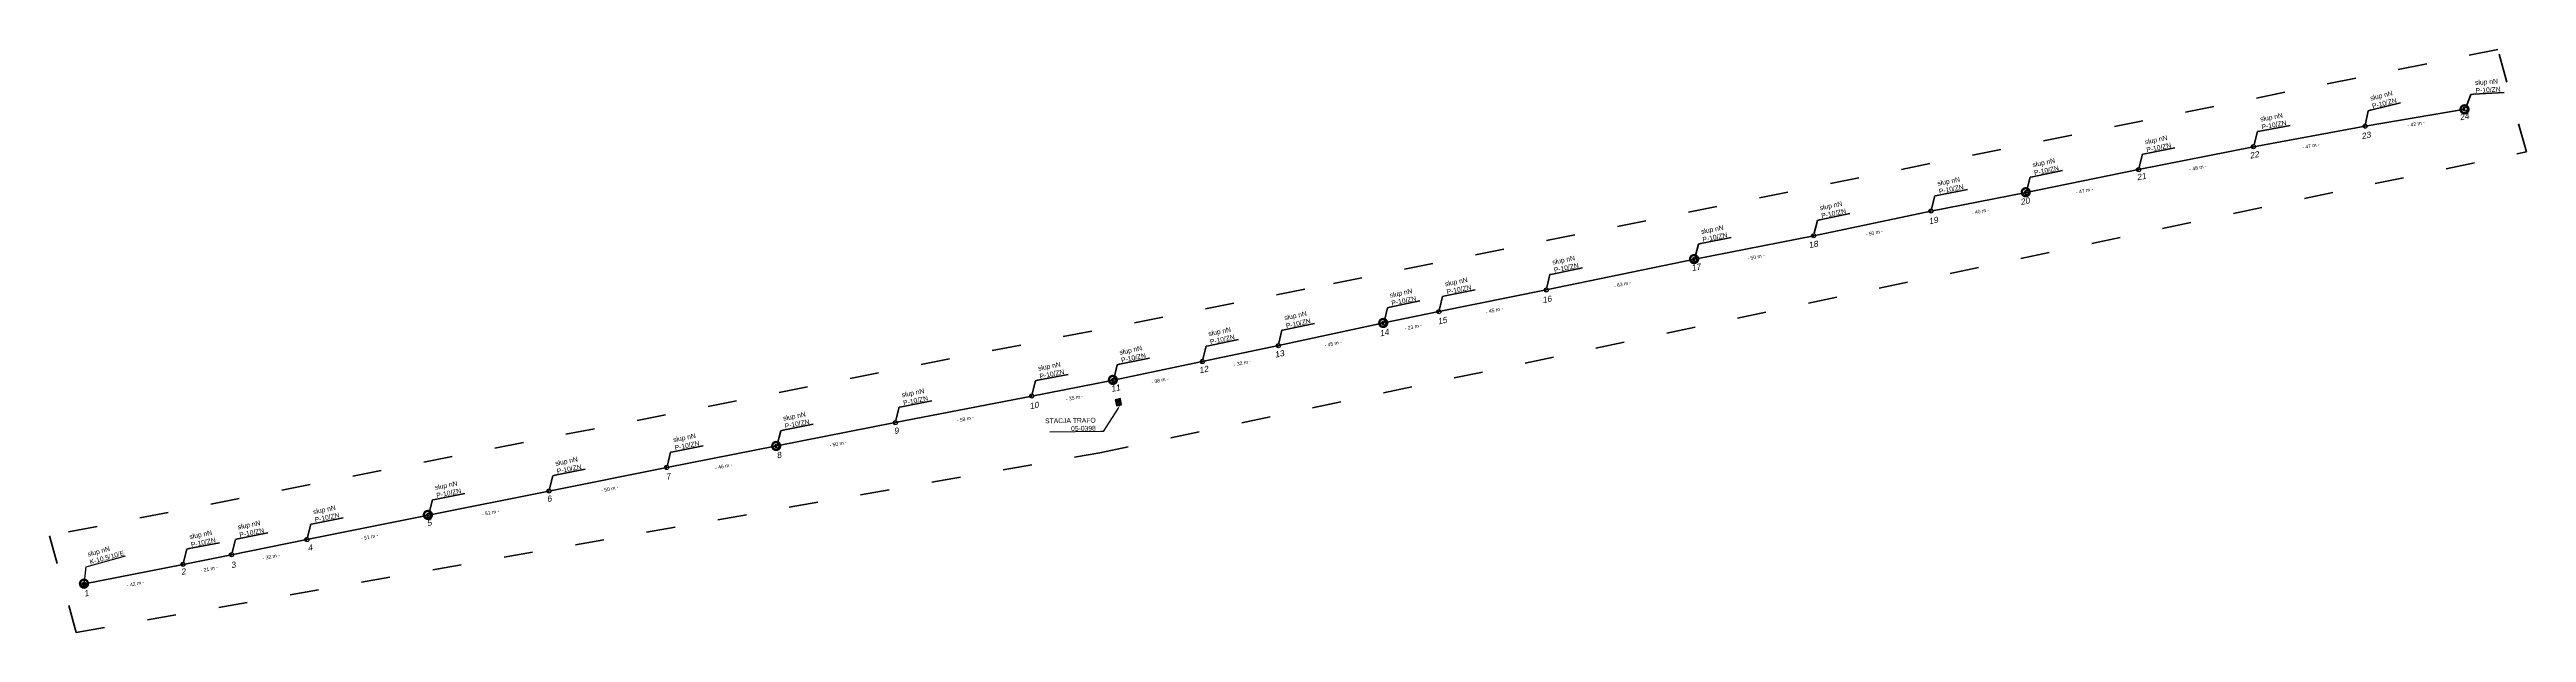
# Model space of a CAD drawing. Header units: metres. Extents: x 7547313 to 7555771, y 5771206 to 5789306.
# Drawn here: x 7553129 to 7554155, y 5772518 to 5772760 of the extents above; entities that cross this region are included whole.
import ezdxf
from ezdxf import colors
from ezdxf.entities.mleader import LeaderData, LeaderLine
from ezdxf.math import Vec2, Vec3

# ---------------------------------------------------------------- set-up
doc = ezdxf.new("R2010")
doc.units = ezdxf.units.M
doc.linetypes.add('GCAD_ISO03W100', pattern=[30, 12, -18])
for name, color, linetype, lineweight in [('!TELE', 30, 'SCARPLINE1A', 50), ('!trafo_05-0398', 6, 'GCAD_ISO03W100', 50), ('_MM LINIA Sn', 40, 'Continuous', 30), ('_numery', 7, 'Continuous', 40)]:
    doc.layers.add(name, color=color, linetype=linetype, lineweight=lineweight)
for name, color, linetype in [('!wymiary', 7, 'Continuous'), ('_MM mufy', 3, 'Continuous'), ('_MM opisy', 7, 'Continuous'), ('_MM slupy', 5, 'Continuous'), ('_mm trafo', 3, 'Continuous'), ('DIM', 7, 'Continuous')]:
    doc.layers.add(name, color=color, linetype=linetype)
doc.layers.add('_arkusze model', color=7, linetype='Continuous', lineweight=50, plot=False)
doc.styles.get("Standard").update_dxf_attribs({"font": 'arial.ttf'})
doc.linetypes.add('SCARPLINE1A', pattern='A,2,[150,AAA.SHX,S=1,R=0,X=0,Y=0],1e-11', length=2)
doc.dimstyles.new('opis linie', dxfattribs={"dimtxt": 1.5, "dimasz": 0.18, "dimexe": 0.18, "dimexo": 0.0625, "dimgap": 2.5, "dimtad": 4, "dimdec": 0, "dimzin": 0, "dimdsep": 46, "dimtxsty": 'Standard', "dimcen": 0.09, "dimse1": 1, "dimse2": 1, "dimsd1": 1, "dimsd2": 1, "dimclrt": 256, "dimadec": 0, "dimazin": 0, "dimtfac": 1, "dimtdec": 0, "dimtofl": 0, "dimtmove": 0, "dimatfit": 3, "dimfxl": 1, "dimtfill": 1, "dimtolj": 1, "dimtzin": 0, "dimarcsym": 0})

# ---------------------------------------------------------------- blocks, each defined once
blk = doc.blocks.new('*D97')
at = {"layer": 'Defpoints', "color": 0}
for p in [(7553184.4, 5772546.4), (7553184.5, 5772545.7), (7553143.6, 5772538.3)]:
    blk.add_point(p, dxfattribs=at)
at = {"layer": '!wymiary', "insert": (7553164.7, 5772538.4), "char_height": 1.5, "attachment_point": 5, "rotation": 11.2802, "bg_fill": 3, "box_fill_scale": 1.1, "bg_fill_color": 9, "bg_fill_true_color": 13158600, "bg_fill_transparency": 0}
blk.add_mtext('\\A1;- 42 m -', dxfattribs=at)
blk = doc.blocks.new('*D98')
at = {"layer": 'Defpoints', "color": 0}
for p in [(7553184.4, 5772546.4), (7553204.5, 5772550.4), (7553204.7, 5772549.6)]:
    blk.add_point(p, dxfattribs=at)
at = {"layer": '!wymiary', "insert": (7553195.2, 5772544.5), "char_height": 1.5, "attachment_point": 5, "rotation": 11.1184, "bg_fill": 3, "box_fill_scale": 1.1, "bg_fill_color": 9, "bg_fill_true_color": 13158600, "bg_fill_transparency": 0}
blk.add_mtext('\\A1;- 21 m -', dxfattribs=at)
blk = doc.blocks.new('*D99')
at = {"layer": 'Defpoints', "color": 0}
for p in [(7553235.7, 5772556.7), (7553235.8, 5772555.9), (7553204.5, 5772550.4)]:
    blk.add_point(p, dxfattribs=at)
at = {"layer": '!wymiary', "insert": (7553220.9, 5772549.6), "char_height": 1.5, "attachment_point": 5, "rotation": 11.416, "bg_fill": 3, "box_fill_scale": 1.1, "bg_fill_color": 9, "bg_fill_true_color": 13158600, "bg_fill_transparency": 0}
blk.add_mtext('\\A1;- 32 m -', dxfattribs=at)
blk = doc.blocks.new('*D100')
at = {"layer": 'Defpoints', "color": 0}
for p in [(7553286.1, 5772566.8), (7553286.2, 5772566.1), (7553235.7, 5772556.7)]:
    blk.add_point(p, dxfattribs=at)
at = {"layer": '!wymiary', "insert": (7553261.7, 5772557.8), "char_height": 1.5, "attachment_point": 5, "rotation": 11.4039, "bg_fill": 3, "box_fill_scale": 1.1, "bg_fill_color": 9, "bg_fill_true_color": 13158600, "bg_fill_transparency": 0}
blk.add_mtext('\\A1;- 51 m -', dxfattribs=at)
blk = doc.blocks.new('*D101')
at = {"layer": 'Defpoints', "color": 0}
for p in [(7553336, 5772576.8), (7553336.2, 5772576), (7553286.1, 5772566.8)]:
    blk.add_point(p, dxfattribs=at)
at = {"layer": '!wymiary', "insert": (7553311.8, 5772567.9), "char_height": 1.5, "attachment_point": 5, "rotation": 11.2459, "bg_fill": 3, "box_fill_scale": 1.1, "bg_fill_color": 9, "bg_fill_true_color": 13158600, "bg_fill_transparency": 0}
blk.add_mtext('\\A1;- 51 m -', dxfattribs=at)
blk = doc.blocks.new('*D102')
at = {"layer": 'Defpoints', "color": 0}
for p in [(7553384.8, 5772586.6), (7553384.9, 5772585.8), (7553336, 5772576.8)]:
    blk.add_point(p, dxfattribs=at)
at = {"layer": '!wymiary', "insert": (7553361.2, 5772577.7), "char_height": 1.5, "attachment_point": 5, "rotation": 11.3664, "bg_fill": 3, "box_fill_scale": 1.1, "bg_fill_color": 9, "bg_fill_true_color": 13158600, "bg_fill_transparency": 0}
blk.add_mtext('\\A1;- 50 m -', dxfattribs=at)
blk = doc.blocks.new('*D103')
at = {"layer": 'Defpoints', "color": 0}
for p in [(7553430.4, 5772595.5), (7553430.6, 5772594.7), (7553384.8, 5772586.6)]:
    blk.add_point(p, dxfattribs=at)
at = {"layer": '!wymiary', "insert": (7553408.4, 5772587.1), "char_height": 1.5, "attachment_point": 5, "rotation": 11.0224, "bg_fill": 3, "box_fill_scale": 1.1, "bg_fill_color": 9, "bg_fill_true_color": 13158600, "bg_fill_transparency": 0}
blk.add_mtext('\\A1;- 46 m -', dxfattribs=at)
blk = doc.blocks.new('*D104')
at = {"layer": 'Defpoints', "color": 0}
for p in [(7553479.5, 5772605.2), (7553479.7, 5772604.4), (7553430.4, 5772595.5)]:
    blk.add_point(p, dxfattribs=at)
at = {"layer": '!wymiary', "insert": (7553455.8, 5772596.4), "char_height": 1.5, "attachment_point": 5, "rotation": 11.1708, "bg_fill": 3, "box_fill_scale": 1.1, "bg_fill_color": 9, "bg_fill_true_color": 13158600, "bg_fill_transparency": 0}
blk.add_mtext('\\A1;- 50 m -', dxfattribs=at)
blk = doc.blocks.new('*D105')
at = {"layer": 'Defpoints', "color": 0}
for p in [(7553536, 5772616.2), (7553536.1, 5772615.4), (7553479.5, 5772605.2)]:
    blk.add_point(p, dxfattribs=at)
at = {"layer": '!wymiary', "insert": (7553508.5, 5772606.7), "char_height": 1.5, "attachment_point": 5, "rotation": 11.0345, "bg_fill": 3, "box_fill_scale": 1.1, "bg_fill_color": 9, "bg_fill_true_color": 13158600, "bg_fill_transparency": 0}
blk.add_mtext('\\A1;- 58 m -', dxfattribs=at)
blk = doc.blocks.new('*D106')
at = {"layer": 'Defpoints', "color": 0}
for p in [(7553536, 5772616.2), (7553569.9, 5772622.8), (7553570, 5772622.1)]:
    blk.add_point(p, dxfattribs=at)
at = {"layer": '!wymiary', "insert": (7553553.7, 5772615.5), "char_height": 1.5, "attachment_point": 5, "rotation": 11.0787, "bg_fill": 3, "box_fill_scale": 1.1, "bg_fill_color": 9, "bg_fill_true_color": 13158600, "bg_fill_transparency": 0}
blk.add_mtext('\\A1;- 35 m -', dxfattribs=at)
blk = doc.blocks.new('*D107')
at = {"layer": 'Defpoints', "color": 0}
for p in [(7553606.7, 5772630.5), (7553606.9, 5772629.8), (7553569.9, 5772622.8)]:
    blk.add_point(p, dxfattribs=at)
at = {"layer": '!wymiary', "insert": (7553589.1, 5772622.7), "char_height": 1.5, "attachment_point": 5, "rotation": 11.8918, "bg_fill": 3, "box_fill_scale": 1.1, "bg_fill_color": 9, "bg_fill_true_color": 13158600, "bg_fill_transparency": 0}
blk.add_mtext('\\A1;- 38 m -', dxfattribs=at)
blk = doc.blocks.new('*D108')
at = {"layer": 'Defpoints', "color": 0}
for p in [(7553638.2, 5772637.1), (7553638.4, 5772636.4), (7553606.7, 5772630.5)]:
    blk.add_point(p, dxfattribs=at)
at = {"layer": '!wymiary', "insert": (7553623.3, 5772629.9), "char_height": 1.5, "attachment_point": 5, "rotation": 11.753, "bg_fill": 3, "box_fill_scale": 1.1, "bg_fill_color": 9, "bg_fill_true_color": 13158600, "bg_fill_transparency": 0}
blk.add_mtext('\\A1;- 32 m -', dxfattribs=at)
blk = doc.blocks.new('*D109')
at = {"layer": 'Defpoints', "color": 0}
for p in [(7553681.9, 5772646.5), (7553682, 5772645.7), (7553638.2, 5772637.1)]:
    blk.add_point(p, dxfattribs=at)
at = {"layer": '!wymiary', "insert": (7553660.9, 5772637.9), "char_height": 1.5, "attachment_point": 5, "rotation": 12.0831, "bg_fill": 3, "box_fill_scale": 1.1, "bg_fill_color": 9, "bg_fill_true_color": 13158600, "bg_fill_transparency": 0}
blk.add_mtext('\\A1;- 45 m -', dxfattribs=at)
blk = doc.blocks.new('*D110')
at = {"layer": 'Defpoints', "color": 0}
for p in [(7553681.9, 5772646.5), (7553704.7, 5772651.2), (7553704.8, 5772650.5)]:
    blk.add_point(p, dxfattribs=at)
at = {"layer": '!wymiary', "insert": (7553694.1, 5772644.9), "char_height": 1.5, "attachment_point": 5, "rotation": 11.8009, "bg_fill": 3, "box_fill_scale": 1.1, "bg_fill_color": 9, "bg_fill_true_color": 13158600, "bg_fill_transparency": 0}
blk.add_mtext('\\A1;- 23 m -', dxfattribs=at)
blk = doc.blocks.new('*D111')
at = {"layer": 'Defpoints', "color": 0}
for p in [(7553749.2, 5772660.2), (7553749.3, 5772659.5), (7553704.7, 5772651.2)]:
    blk.add_point(p, dxfattribs=at)
at = {"layer": '!wymiary', "insert": (7553727.7, 5772651.8), "char_height": 1.5, "attachment_point": 5, "rotation": 11.454, "bg_fill": 3, "box_fill_scale": 1.1, "bg_fill_color": 9, "bg_fill_true_color": 13158600, "bg_fill_transparency": 0}
blk.add_mtext('\\A1;- 45 m -', dxfattribs=at)
blk = doc.blocks.new('*D112')
at = {"layer": 'Defpoints', "color": 0}
for p in [(7553810.7, 5772672.9), (7553810.9, 5772672.2), (7553749.2, 5772660.2)]:
    blk.add_point(p, dxfattribs=at)
at = {"layer": '!wymiary', "insert": (7553780.8, 5772662.6), "char_height": 1.5, "attachment_point": 5, "rotation": 11.6478, "bg_fill": 3, "box_fill_scale": 1.1, "bg_fill_color": 9, "bg_fill_true_color": 13158600, "bg_fill_transparency": 0}
blk.add_mtext('\\A1;- 63 m -', dxfattribs=at)
blk = doc.blocks.new('*D113')
at = {"layer": 'Defpoints', "color": 0}
for p in [(7553860, 5772682.7), (7553860.1, 5772682), (7553810.7, 5772672.9)]:
    blk.add_point(p, dxfattribs=at)
at = {"layer": '!wymiary', "insert": (7553836.1, 5772673.9), "char_height": 1.5, "attachment_point": 5, "rotation": 11.254, "bg_fill": 3, "box_fill_scale": 1.1, "bg_fill_color": 9, "bg_fill_true_color": 13158600, "bg_fill_transparency": 0}
blk.add_mtext('\\A1;- 50 m -', dxfattribs=at)
blk = doc.blocks.new('*D114')
at = {"layer": 'Defpoints', "color": 0}
for p in [(7553908.6, 5772692.9), (7553908.8, 5772692.2), (7553860, 5772682.7)]:
    blk.add_point(p, dxfattribs=at)
at = {"layer": '!wymiary', "insert": (7553885.1, 5772683.9), "char_height": 1.5, "attachment_point": 5, "rotation": 11.8322, "bg_fill": 3, "box_fill_scale": 1.1, "bg_fill_color": 9, "bg_fill_true_color": 13158600, "bg_fill_transparency": 0}
blk.add_mtext('\\A1;- 50 m -', dxfattribs=at)
blk = doc.blocks.new('*D115')
at = {"layer": 'Defpoints', "color": 0}
for p in [(7553948.1, 5772700.6), (7553948.2, 5772699.9), (7553908.6, 5772692.9)]:
    blk.add_point(p, dxfattribs=at)
at = {"layer": '!wymiary', "insert": (7553929.1, 5772692.8), "char_height": 1.5, "attachment_point": 5, "rotation": 11.0389, "bg_fill": 3, "box_fill_scale": 1.1, "bg_fill_color": 9, "bg_fill_true_color": 13158600, "bg_fill_transparency": 0}
blk.add_mtext('\\A1;- 40 m -', dxfattribs=at)
blk = doc.blocks.new('*D116')
at = {"layer": 'Defpoints', "color": 0}
for p in [(7553994.6, 5772710.1), (7553994.8, 5772709.4), (7553948.1, 5772700.6)]:
    blk.add_point(p, dxfattribs=at)
at = {"layer": '!wymiary', "insert": (7553972.2, 5772701.4), "char_height": 1.5, "attachment_point": 5, "rotation": 11.5158, "bg_fill": 3, "box_fill_scale": 1.1, "bg_fill_color": 9, "bg_fill_true_color": 13158600, "bg_fill_transparency": 0}
blk.add_mtext('\\A1;- 47 m -', dxfattribs=at)
blk = doc.blocks.new('*D117')
at = {"layer": 'Defpoints', "color": 0}
for p in [(7554042.2, 5772719.6), (7554042.3, 5772718.8), (7553994.6, 5772710.1)]:
    blk.add_point(p, dxfattribs=at)
at = {"layer": '!wymiary', "insert": (7554019.2, 5772710.9), "char_height": 1.5, "attachment_point": 5, "rotation": 11.2914, "bg_fill": 3, "box_fill_scale": 1.1, "bg_fill_color": 9, "bg_fill_true_color": 13158600, "bg_fill_transparency": 0}
blk.add_mtext('\\A1;- 48 m -', dxfattribs=at)
blk = doc.blocks.new('*D118')
at = {"layer": 'Defpoints', "color": 0}
for p in [(7554088.5, 5772728.1), (7554088.6, 5772727.3), (7554042.2, 5772719.6)]:
    blk.add_point(p, dxfattribs=at)
at = {"layer": '!wymiary', "insert": (7554066, 5772719.9), "char_height": 1.5, "attachment_point": 5, "rotation": 10.4006, "bg_fill": 3, "box_fill_scale": 1.1, "bg_fill_color": 9, "bg_fill_true_color": 13158600, "bg_fill_transparency": 0}
blk.add_mtext('\\A1;- 47 m -', dxfattribs=at)
blk = doc.blocks.new('ZN')
at = {"layer": '_MM slupy', "transparency": 33554687}
h = blk.add_hatch(color=256, dxfattribs=at)
h.dxf.hatch_style = 1
h.paths.add_polyline_path([(0, -0.9), (0, 0.9, 1)])
at = {"layer": '_MM slupy'}
blk.add_circle((0, 0), 0.857, dxfattribs=at)
blk = doc.blocks.new('E')
at = {"layer": '_MM slupy'}
h = blk.add_hatch(color=256, dxfattribs=at)
h.dxf.hatch_style = 1
h.paths.add_polyline_path([(0.3, 0.4, 1), (-0.3, -0.4, 1)])
for radius in [0.857, 0.457]:
    blk.add_circle((0, 0), radius, dxfattribs=at)
blk = doc.blocks.new('trafo')
at = {"layer": '_mm trafo'}
h = blk.add_hatch(color=256, dxfattribs=at)
h.dxf.hatch_style = 1
h.paths.add_polyline_path([(-1.2, 1), (-0.5, -1.5), (1.6, -1), (1, 1.6)])
at = {"layer": '_MM LINIA Sn', "color": 2, "lineweight": 60}
for p, q in [((0.6, 0), (-0.4, 0.9)), ((-0.3, -0.2), (0.6, 0)), ((0.6, -0.9), (-0.3, -0.2)), ((0.6, -0.7), (0.4, -0.9)), ((0.4, -0.9), (0.6, -0.9)), ((0.6, -0.9), (0.6, -0.7))]:
    blk.add_line(p, q, dxfattribs=at)
at = {"layer": '_mm trafo', "flags": 128}
blk.add_lwpolyline([(-0.5, -1.5), (1.6, -1), (1, 1.6), (-1.2, 1), (-0.5, -1.5)], close=True, dxfattribs=at)
blk = doc.blocks.new('mufa')
at = {"layer": '_MM mufy'}
h = blk.add_hatch(color=256, dxfattribs=at)
h.dxf.hatch_style = 1
h.paths.add_polyline_path([(2.2, 0.1, 1), (-2.1, -0.1, 1)])
h.paths.add_polyline_path([(-1.1, 0, -1), (1.2, 0.1, -1)], flags=16)
h.paths.add_polyline_path([(-0.8, 0, -1), (0.9, 0.1, -1)], flags=0)
blk = doc.blocks.new('*D339')
at = {"layer": 'Defpoints', "color": 0}
for p in [(7554088.5, 5772728.1), (7554129.8, 5772735.9), (7554129.9, 5772735.2)]:
    blk.add_point(p, dxfattribs=at)
at = {"layer": 'DIM', "insert": (7554109.6, 5772729.1), "char_height": 1.5, "attachment_point": 5, "rotation": 9.7671, "bg_fill": 3, "box_fill_scale": 1.1, "bg_fill_color": 9, "bg_fill_true_color": 13158600, "bg_fill_transparency": 0}
blk.add_mtext('\\A1;- 42 m -', dxfattribs=at)
blk = doc.blocks.new('q')
at = {"layer": '_MM slupy'}
blk.add_blockref('ZN', (0, 0), dxfattribs=at)
at = {"layer": '_MM opisy'}
ml = blk.add_multileader_mtext('Standard', dxfattribs=at)
ml.set_content('\\pxql;słup nN\\PP-10/ZN', color=256)
ml.set_leader_properties()
ml.build(insert=Vec2(0, 0))
ml.multileader.update_dxf_attribs({"has_text_frame": 1, "text_left_attachment_type": 5, "text_right_attachment_type": 5, "dogleg_length": 1, "arrow_head_size": 1})
ctx = ml.context
ctx.base_point, ctx.char_height, ctx.arrow_head_size, ctx.landing_gap_size, ctx.plane_origin = Vec3(3.8, 5.9), 2, 1, 1, Vec3(1.7, -1.4)
ctx.left_attachment, ctx.right_attachment = 5, 5
notes = []
notes.append((ctx, [(0, (1, 1, 0), (2.8, 5.9), (1, 0), 1, [(0, [(0, 0), (2.8, 5.9)], 0, [])])]))
ctx.mtext.insert, ctx.mtext.flow_direction = Vec3(4.8, 11.7), 5
ctx.mtext.has_bg_fill, ctx.mtext.bg_color, ctx.mtext.bg_scale_factor, ctx.mtext.bg_transparency, ctx.mtext.use_window_bg_color = 1, -1023410175, 1, 0, 1
for ctx, leaders in notes:
    for number, flags, end, landing, length, lines in leaders:
        leader = LeaderData()
        leader.index, (leader.has_last_leader_line, leader.has_dogleg_vector, leader.attachment_direction) = number, flags
        leader.last_leader_point, leader.dogleg_vector, leader.dogleg_length = Vec3(end), Vec3(landing), length
        for number, points, colour, breaks in lines:
            line = LeaderLine()
            line.index, line.vertices, line.color, line.breaks = number, Vec3.list(points), colors.encode_raw_color(colour), breaks
            leader.lines.append(line)
        ctx.leaders.append(leader)

msp = doc.modelspace()

# ---------------------------------------------------------------- linework, layer by layer
at = {"layer": '!TELE'}
msp.add_lwpolyline([(7553143.6, 5772538.3), (7553184.4, 5772546.4), (7553204.5, 5772550.4), (7553235.7, 5772556.7), (7553286.1, 5772566.8), (7553336, 5772576.8), (7553384.8, 5772586.6), (7553430.4, 5772595.5), (7553479.5, 5772605.2), (7553536, 5772616.2), (7553569.9, 5772622.8), (7553606.7, 5772630.5), (7553638.2, 5772637.1), (7553681.9, 5772646.5), (7553704.7, 5772651.2), (7553749.2, 5772660.2), (7553810.7, 5772672.9), (7553860, 5772682.7), (7553908.6, 5772692.9), (7553948.1, 5772700.6), (7553994.6, 5772710.1), (7554042.2, 5772719.6), (7554088.5, 5772728.1), (7554129.9, 5772735.2)], dxfattribs=at)

# ---------------------------------------------------------------- next in the draw order: block references
at = {"layer": '!TELE', "rotation": 3.586881420719597}
msp.add_blockref('q', (7554129.9, 5772735.2), dxfattribs=at)

# ---------------------------------------------------------------- next in the draw order: dimensions: what is measured, and where the dimension line sits
at = {"layer": '!wymiary'}
dim = msp.add_aligned_dim(p1=(7553143.6, 5772538.3), p2=(7553184.4, 5772546.4), distance=-0.8, dimstyle='opis linie', override={"dimpost": '- <> m -'}, dxfattribs=at)
dim.commit()
dim.dimension.update_dxf_attribs({"geometry": '*D97', "text_midpoint": (7553164.7, 5772538.4)})

# ---------------------------------------------------------------- next in the draw order: block references
at = {"color": 5, "lineweight": 70}
msp.add_blockref('mufa', (7554129.6, 5772735.1), dxfattribs=at)

# ---------------------------------------------------------------- next in the draw order: texts
at = {"layer": '_numery', "oblique": 10}
msp.add_text('24', height=2.5, rotation=11.1757, dxfattribs=at).set_placement((7554127.9, 5772730.5))

# ---------------------------------------------------------------- next in the draw order: dimensions: what is measured, and where the dimension line sits
at = {"layer": '!wymiary'}
dim = msp.add_aligned_dim(p1=(7553184.37, 5772546.41), p2=(7553204.52, 5772550.37), distance=-0.75, dimstyle='opis linie', override={"dimpost": '- <> m -'}, dxfattribs=at)
dim.commit()
dim.dimension.update_dxf_attribs({"geometry": '*D98', "text_midpoint": (7553195.2169, 5772544.4621)})

# ---------------------------------------------------------------- next in the draw order: leaders
at = {"layer": '_MM opisy'}
ml = msp.add_multileader_mtext('Standard', dxfattribs=at)
ml.set_content('\\pxql;słup nN\\PK-10,5/10/E', color=256)
ml.set_leader_properties()
ml.build(insert=Vec2(0, 0))
ml.multileader.update_dxf_attribs({"has_text_frame": 1, "text_left_attachment_type": 5, "text_right_attachment_type": 5, "dogleg_length": 1, "arrow_head_size": 1})
ctx = ml.context
ctx.base_point, ctx.char_height, ctx.arrow_head_size, ctx.landing_gap_size, ctx.plane_origin, ctx.plane_x_axis, ctx.plane_y_axis = Vec3(7553145.2, 5772545.7), 2, 1, 1, Vec3(7553145.4, 5772537.2), Vec3(0.964136, 0.265408), Vec3(-0.265408, 0.964136)
ctx.left_attachment, ctx.right_attachment = 5, 5
notes = []
notes.append((ctx, [(0, (1, 1, 0), (7553144.2, 5772545.4), (0.964136, 0.265408), 1, [(0, [(7553143.4, 5772538.2)], 0, [])])]))
ctx.mtext.insert, ctx.mtext.text_direction, ctx.mtext.flow_direction = Vec3(7553144.6, 5772551.5), Vec3(0.964136, 0.265408), 5
ctx.mtext.has_bg_fill, ctx.mtext.bg_color, ctx.mtext.bg_scale_factor, ctx.mtext.bg_transparency, ctx.mtext.use_window_bg_color = 1, -1023410175, 1, 0, 1
for ctx, leaders in notes:
    for number, flags, end, landing, length, lines in leaders:
        leader = LeaderData()
        leader.index, (leader.has_last_leader_line, leader.has_dogleg_vector, leader.attachment_direction) = number, flags
        leader.last_leader_point, leader.dogleg_vector, leader.dogleg_length = Vec3(end), Vec3(landing), length
        for number, points, colour, breaks in lines:
            line = LeaderLine()
            line.index, line.vertices, line.color, line.breaks = number, Vec3.list(points), colors.encode_raw_color(colour), breaks
            leader.lines.append(line)
        ctx.leaders.append(leader)

# ---------------------------------------------------------------- next in the draw order: block references
at = {"color": 5, "lineweight": 70}
msp.add_blockref('mufa', (7553143.3, 5772538.4), dxfattribs=at)
at = {"rotation": 15.39121293542186}
msp.add_blockref('E', (7553143.4, 5772538.2), dxfattribs=at)

# ---------------------------------------------------------------- next in the draw order: texts
at = {"layer": '_numery', "oblique": 10}
msp.add_text('1', height=2.5, rotation=11.1757, dxfattribs=at).set_placement((7553143.6, 5772533))

# ---------------------------------------------------------------- next in the draw order: dimensions: what is measured, and where the dimension line sits
at = {"layer": '!wymiary'}
dim = msp.add_aligned_dim(p1=(7553204.5, 5772550.4), p2=(7553235.7, 5772556.7), distance=-0.7, dimstyle='opis linie', override={"dimpost": '- <> m -'}, dxfattribs=at)
dim.commit()
dim.dimension.update_dxf_attribs({"geometry": '*D99', "text_midpoint": (7553220.9, 5772549.6)})

# ---------------------------------------------------------------- next in the draw order: block references
at = {"layer": '!TELE', "rotation": 11.11841830939919}
msp.add_blockref('q', (7553184.4, 5772546.4), dxfattribs=at)

# ---------------------------------------------------------------- next in the draw order: dimensions: what is measured, and where the dimension line sits
at = {"layer": '!wymiary'}
dim = msp.add_aligned_dim(p1=(7553235.7, 5772556.7), p2=(7553286.1, 5772566.8), distance=-0.7, dimstyle='opis linie', override={"dimpost": '- <> m -'}, dxfattribs=at)
dim.commit()
dim.dimension.update_dxf_attribs({"geometry": '*D100', "text_midpoint": (7553261.7, 5772557.8)})

# ---------------------------------------------------------------- next in the draw order: block references
at = {"layer": '!TELE'}
for p, rotation in [((7553204.5, 5772550.4), 11.41600945660406), ((7553235.7, 5772556.7), 11.40387064096413)]:
    msp.add_blockref('q', p, dxfattribs=dict(at, rotation=rotation))

# ---------------------------------------------------------------- next in the draw order: texts
at = {"layer": '_numery', "oblique": 10}
msp.add_text('2', height=2.5, rotation=11.1757, dxfattribs=at).set_placement((7553183.8, 5772542))

# ---------------------------------------------------------------- next in the draw order: dimensions: what is measured, and where the dimension line sits
at = {"layer": '!wymiary'}
dim = msp.add_aligned_dim(p1=(7553286.1, 5772566.8), p2=(7553336, 5772576.8), distance=-0.8, dimstyle='opis linie', override={"dimpost": '- <> m -'}, dxfattribs=at)
dim.commit()
dim.dimension.update_dxf_attribs({"geometry": '*D101', "text_midpoint": (7553311.8, 5772567.9)})

# ---------------------------------------------------------------- next in the draw order: block references
at = {"layer": '!TELE', "rotation": 11.24593459651185}
msp.add_blockref('q', (7553286.1, 5772566.8), dxfattribs=at)

# ---------------------------------------------------------------- next in the draw order: texts
at = {"layer": '_numery', "oblique": 10}
for s, p in [('4', (7553236.3, 5772551.9)), ('3', (7553204.5, 5772544.8))]:
    msp.add_text(s, height=2.5, rotation=11.1757, dxfattribs=at).set_placement(p)

# ---------------------------------------------------------------- next in the draw order: dimensions: what is measured, and where the dimension line sits
at = {"layer": '!wymiary'}
dim = msp.add_aligned_dim(p1=(7553336, 5772576.8), p2=(7553384.8, 5772586.6), distance=-0.7, dimstyle='opis linie', override={"dimpost": '- <> m -'}, dxfattribs=at)
dim.commit()
dim.dimension.update_dxf_attribs({"geometry": '*D102', "text_midpoint": (7553361.2, 5772577.7)})

# ---------------------------------------------------------------- next in the draw order: block references
at = {"layer": '!TELE', "rotation": 11.36642602525779}
msp.add_blockref('q', (7553336, 5772576.8), dxfattribs=at)
at = {"color": 5, "lineweight": 70}
msp.add_blockref('mufa', (7553285.8, 5772566.9), dxfattribs=at)

# ---------------------------------------------------------------- next in the draw order: texts
at = {"layer": '_numery', "oblique": 10}
msp.add_text('5', height=2.5, rotation=11.1757, dxfattribs=at).set_placement((7553285.7, 5772562.2))

# ---------------------------------------------------------------- next in the draw order: dimensions: what is measured, and where the dimension line sits
at = {"layer": '!wymiary'}
dim = msp.add_aligned_dim(p1=(7553384.8, 5772586.6), p2=(7553430.4, 5772595.5), distance=-0.8, dimstyle='opis linie', override={"dimpost": '- <> m -'}, dxfattribs=at)
dim.commit()
dim.dimension.update_dxf_attribs({"geometry": '*D103', "text_midpoint": (7553408.4, 5772587.1)})

# ---------------------------------------------------------------- next in the draw order: block references
at = {"layer": '!TELE', "rotation": 11.02235642742842}
msp.add_blockref('q', (7553384.8, 5772586.6), dxfattribs=at)

# ---------------------------------------------------------------- next in the draw order: texts
at = {"layer": '_numery', "oblique": 10}
msp.add_text('6', height=2.5, rotation=11.1757, dxfattribs=at).set_placement((7553335.4, 5772572.2))

# ---------------------------------------------------------------- next in the draw order: dimensions: what is measured, and where the dimension line sits
at = {"layer": '!wymiary'}
dim = msp.add_aligned_dim(p1=(7553430.4, 5772595.5), p2=(7553479.5, 5772605.2), distance=-0.8, dimstyle='opis linie', override={"dimpost": '- <> m -'}, dxfattribs=at)
dim.commit()
dim.dimension.update_dxf_attribs({"geometry": '*D104', "text_midpoint": (7553455.8, 5772596.4)})

# ---------------------------------------------------------------- next in the draw order: block references
at = {"layer": '!TELE', "rotation": 11.17078906071811}
msp.add_blockref('q', (7553430.4, 5772595.5), dxfattribs=at)

# ---------------------------------------------------------------- next in the draw order: texts
at = {"layer": '_numery', "oblique": 10}
msp.add_text('7', height=2.5, rotation=11.1757, dxfattribs=at).set_placement((7553384.7, 5772581.4))

# ---------------------------------------------------------------- next in the draw order: dimensions: what is measured, and where the dimension line sits
at = {"layer": '!wymiary'}
dim = msp.add_aligned_dim(p1=(7553479.5, 5772605.2), p2=(7553536, 5772616.2), distance=-0.8, dimstyle='opis linie', override={"dimpost": '- <> m -'}, dxfattribs=at)
dim.commit()
dim.dimension.update_dxf_attribs({"geometry": '*D105', "text_midpoint": (7553508.5, 5772606.7)})

# ---------------------------------------------------------------- next in the draw order: block references
at = {"layer": '!TELE', "rotation": 11.03450229135795}
msp.add_blockref('q', (7553479.5, 5772605.2), dxfattribs=at)
at = {"color": 5, "lineweight": 70}
msp.add_blockref('mufa', (7553430.1, 5772595.5), dxfattribs=at)

# ---------------------------------------------------------------- next in the draw order: texts
at = {"layer": '_numery', "oblique": 10}
msp.add_text('8', height=2.5, rotation=11.1757, dxfattribs=at).set_placement((7553430.6, 5772590.3))

# ---------------------------------------------------------------- next in the draw order: dimensions: what is measured, and where the dimension line sits
at = {"layer": '!wymiary'}
dim = msp.add_aligned_dim(p1=(7553536, 5772616.2), p2=(7553569.9, 5772622.8), distance=-0.8, dimstyle='opis linie', override={"dimpost": '- <> m -'}, dxfattribs=at)
dim.commit()
dim.dimension.update_dxf_attribs({"geometry": '*D106', "text_midpoint": (7553553.7, 5772615.5)})

# ---------------------------------------------------------------- next in the draw order: block references
at = {"layer": '!TELE', "rotation": 11.07870537996173}
msp.add_blockref('q', (7553536, 5772616.2), dxfattribs=at)

# ---------------------------------------------------------------- next in the draw order: texts
at = {"layer": '_numery', "oblique": 10}
msp.add_text('9', height=2.5, rotation=11.1757, dxfattribs=at).set_placement((7553479.2, 5772600.4))

# ---------------------------------------------------------------- next in the draw order: dimensions: what is measured, and where the dimension line sits
at = {"layer": '!wymiary'}
dim = msp.add_aligned_dim(p1=(7553569.9, 5772622.8), p2=(7553606.7, 5772630.5), distance=-0.7, dimstyle='opis linie', override={"dimpost": '- <> m -'}, dxfattribs=at)
dim.commit()
dim.dimension.update_dxf_attribs({"geometry": '*D107', "text_midpoint": (7553589.1, 5772622.7)})

# ---------------------------------------------------------------- next in the draw order: block references
at = {"layer": '!TELE', "rotation": 11.89179242469932}
msp.add_blockref('q', (7553569.9, 5772622.8), dxfattribs=at)
at = {"layer": '_arkusze model', "rotation": 357.3066721443945}
msp.add_blockref('trafo', (7553571.7, 5772613.6), dxfattribs=at)

# ---------------------------------------------------------------- next in the draw order: dimensions: what is measured, and where the dimension line sits
at = {"layer": '!wymiary'}
dim = msp.add_aligned_dim(p1=(7553606.7, 5772630.5), p2=(7553638.2, 5772637.1), distance=-0.7, dimstyle='opis linie', override={"dimpost": '- <> m -'}, dxfattribs=at)
dim.commit()
dim.dimension.update_dxf_attribs({"geometry": '*D108', "text_midpoint": (7553623.3, 5772629.9)})

# ---------------------------------------------------------------- next in the draw order: block references
at = {"layer": '!TELE', "rotation": 11.75304914991076}
msp.add_blockref('q', (7553606.7, 5772630.5), dxfattribs=at)
at = {"color": 5, "lineweight": 70}
msp.add_blockref('mufa', (7553569.6, 5772622.9), dxfattribs=at)

# ---------------------------------------------------------------- next in the draw order: texts
at = {"layer": '_numery', "oblique": 10}
msp.add_text('11', height=2.5, rotation=11.1757, dxfattribs=at).set_placement((7553569.1, 5772617.9))

# ---------------------------------------------------------------- next in the draw order: dimensions: what is measured, and where the dimension line sits
at = {"layer": '!wymiary'}
dim = msp.add_aligned_dim(p1=(7553638.2, 5772637.1), p2=(7553681.9, 5772646.5), distance=-0.8, dimstyle='opis linie', override={"dimpost": '- <> m -'}, dxfattribs=at)
dim.commit()
dim.dimension.update_dxf_attribs({"geometry": '*D109', "text_midpoint": (7553660.9, 5772637.9)})

# ---------------------------------------------------------------- next in the draw order: leaders
at = {"layer": '_mm trafo', "color": 3}
ml = msp.add_multileader_mtext('Standard', dxfattribs=at)
ml.set_content('STACJA TRAFO\\P05-0398', color=3)
ml.set_leader_properties()
ml.build(insert=Vec2(0, 0))
ml.multileader.update_dxf_attribs({"has_text_frame": 1, "text_left_attachment_type": 5, "text_right_attachment_type": 5, "dogleg_length": 1, "arrow_head_size": 1.5})
ctx = ml.context
ctx.base_point, ctx.char_height, ctx.arrow_head_size, ctx.plane_origin, ctx.plane_x_axis, ctx.plane_y_axis = Vec3(7553539.9, 5772601.1), 2, 1.5, Vec3(7553575.8, 5772581.5), Vec3(0.999891, 0.014731), Vec3(-0.014731, 0.999891)
ctx.left_attachment, ctx.right_attachment, ctx.text_align_type, ctx.attachment_type = 5, 5, 2, 2
notes = []
notes.append((ctx, [(0, (1, 1, 0), (7553565.6, 5772601.5), (-0.999891, -0.014731), 1, [(0, [(7553572.6, 5772612.4)], 0, [])])]))
ctx.mtext.insert, ctx.mtext.text_direction, ctx.mtext.rotation, ctx.mtext.alignment, ctx.mtext.flow_direction = Vec3(7553562.5, 5772607.2), Vec3(0.999891, 0.014731), 6.129723, 3, 5
ctx.mtext.has_bg_fill, ctx.mtext.bg_color, ctx.mtext.bg_scale_factor, ctx.mtext.bg_transparency, ctx.mtext.use_window_bg_color = 1, -1073741824, 1, 0, 1
for ctx, leaders in notes:
    for number, flags, end, landing, length, lines in leaders:
        leader = LeaderData()
        leader.index, (leader.has_last_leader_line, leader.has_dogleg_vector, leader.attachment_direction) = number, flags
        leader.last_leader_point, leader.dogleg_vector, leader.dogleg_length = Vec3(end), Vec3(landing), length
        for number, points, colour, breaks in lines:
            line = LeaderLine()
            line.index, line.vertices, line.color, line.breaks = number, Vec3.list(points), colors.encode_raw_color(colour), breaks
            leader.lines.append(line)
        ctx.leaders.append(leader)

# ---------------------------------------------------------------- next in the draw order: block references
at = {"layer": '!TELE', "rotation": 12.08309773925268}
msp.add_blockref('q', (7553638.2, 5772637.1), dxfattribs=at)

# ---------------------------------------------------------------- next in the draw order: texts
at = {"layer": '_numery', "oblique": 10}
for s, p in [('12', (7553605.6, 5772625.6)), ('10', (7553535.3, 5772610.7))]:
    msp.add_text(s, height=2.5, rotation=11.1757, dxfattribs=at).set_placement(p)

# ---------------------------------------------------------------- next in the draw order: dimensions: what is measured, and where the dimension line sits
at = {"layer": '!wymiary'}
dim = msp.add_aligned_dim(p1=(7553681.9, 5772646.5), p2=(7553704.7, 5772651.2), distance=-0.8, dimstyle='opis linie', override={"dimpost": '- <> m -'}, dxfattribs=at)
dim.commit()
dim.dimension.update_dxf_attribs({"geometry": '*D110', "text_midpoint": (7553694.1, 5772644.9)})

# ---------------------------------------------------------------- next in the draw order: block references
at = {"layer": '!TELE', "rotation": 11.80088934179934}
msp.add_blockref('q', (7553681.9, 5772646.5), dxfattribs=at)

# ---------------------------------------------------------------- next in the draw order: texts
at = {"layer": '_numery', "oblique": 10}
msp.add_text('13', height=2.5, rotation=11.1757, dxfattribs=at).set_placement((7553637, 5772632.1))

# ---------------------------------------------------------------- next in the draw order: dimensions: what is measured, and where the dimension line sits
at = {"layer": '!wymiary'}
dim = msp.add_aligned_dim(p1=(7553704.7, 5772651.2), p2=(7553749.2, 5772660.2), distance=-0.8, dimstyle='opis linie', override={"dimpost": '- <> m -'}, dxfattribs=at)
dim.commit()
dim.dimension.update_dxf_attribs({"geometry": '*D111', "text_midpoint": (7553727.7, 5772651.8)})

# ---------------------------------------------------------------- next in the draw order: block references
at = {"layer": '!TELE', "rotation": 11.4539884350581}
msp.add_blockref('q', (7553704.7, 5772651.2), dxfattribs=at)
at = {"color": 5, "lineweight": 70}
msp.add_blockref('mufa', (7553681.6, 5772646.5), dxfattribs=at)

# ---------------------------------------------------------------- next in the draw order: texts
at = {"layer": '_numery', "oblique": 10}
msp.add_text('14', height=2.5, rotation=11.1757, dxfattribs=at).set_placement((7553680.4, 5772640.9))

# ---------------------------------------------------------------- next in the draw order: dimensions: what is measured, and where the dimension line sits
at = {"layer": '!wymiary'}
dim = msp.add_aligned_dim(p1=(7553749.2, 5772660.2), p2=(7553810.7, 5772672.9), distance=-0.7, dimstyle='opis linie', override={"dimpost": '- <> m -'}, dxfattribs=at)
dim.commit()
dim.dimension.update_dxf_attribs({"geometry": '*D112', "text_midpoint": (7553780.8, 5772662.6)})

# ---------------------------------------------------------------- next in the draw order: block references
at = {"layer": '!TELE', "rotation": 11.64781436590355}
msp.add_blockref('q', (7553749.2, 5772660.2), dxfattribs=at)

# ---------------------------------------------------------------- next in the draw order: texts
at = {"layer": '_numery', "oblique": 10}
msp.add_text('15', height=2.5, rotation=11.1757, dxfattribs=at).set_placement((7553704.5, 5772645.9))

# ---------------------------------------------------------------- next in the draw order: dimensions: what is measured, and where the dimension line sits
at = {"layer": '!wymiary'}
dim = msp.add_aligned_dim(p1=(7553810.7, 5772672.9), p2=(7553860, 5772682.7), distance=-0.8, dimstyle='opis linie', override={"dimpost": '- <> m -'}, dxfattribs=at)
dim.commit()
dim.dimension.update_dxf_attribs({"geometry": '*D113', "text_midpoint": (7553836.1, 5772673.9)})

# ---------------------------------------------------------------- next in the draw order: block references
at = {"layer": '!TELE', "rotation": 11.25399050911841}
msp.add_blockref('q', (7553810.7, 5772672.9), dxfattribs=at)

# ---------------------------------------------------------------- next in the draw order: texts
at = {"layer": '_numery', "oblique": 10}
msp.add_text('16', height=2.5, rotation=11.1757, dxfattribs=at).set_placement((7553747.8, 5772654.7))

# ---------------------------------------------------------------- next in the draw order: dimensions: what is measured, and where the dimension line sits
at = {"layer": '!wymiary'}
dim = msp.add_aligned_dim(p1=(7553860, 5772682.7), p2=(7553908.6, 5772692.9), distance=-0.8, dimstyle='opis linie', override={"dimpost": '- <> m -'}, dxfattribs=at)
dim.commit()
dim.dimension.update_dxf_attribs({"geometry": '*D114', "text_midpoint": (7553885.1, 5772683.9)})

# ---------------------------------------------------------------- next in the draw order: block references
at = {"layer": '!TELE', "rotation": 11.83224820933953}
msp.add_blockref('q', (7553860, 5772682.7), dxfattribs=at)
at = {"color": 5, "lineweight": 70}
msp.add_blockref('mufa', (7553810.4, 5772673), dxfattribs=at)

# ---------------------------------------------------------------- next in the draw order: texts
at = {"layer": '_numery', "oblique": 10}
msp.add_text('17', height=2.5, rotation=11.1757, dxfattribs=at).set_placement((7553809.6, 5772668))

# ---------------------------------------------------------------- next in the draw order: dimensions: what is measured, and where the dimension line sits
at = {"layer": '!wymiary'}
dim = msp.add_aligned_dim(p1=(7553908.6, 5772692.9), p2=(7553948.1, 5772700.6), distance=-0.8, dimstyle='opis linie', override={"dimpost": '- <> m -'}, dxfattribs=at)
dim.commit()
dim.dimension.update_dxf_attribs({"geometry": '*D115', "text_midpoint": (7553929.1, 5772692.8)})

# ---------------------------------------------------------------- next in the draw order: block references
at = {"layer": '!TELE', "rotation": 11.03889374420721}
msp.add_blockref('q', (7553908.6, 5772692.9), dxfattribs=at)

# ---------------------------------------------------------------- next in the draw order: texts
at = {"layer": '_numery', "oblique": 10}
msp.add_text('18', height=2.5, rotation=11.1757, dxfattribs=at).set_placement((7553858.2, 5772677.5))

# ---------------------------------------------------------------- next in the draw order: dimensions: what is measured, and where the dimension line sits
at = {"layer": '!wymiary'}
dim = msp.add_aligned_dim(p1=(7553948.1, 5772700.6), p2=(7553994.6, 5772710.1), distance=-0.7, dimstyle='opis linie', override={"dimpost": '- <> m -'}, dxfattribs=at)
dim.commit()
dim.dimension.update_dxf_attribs({"geometry": '*D116', "text_midpoint": (7553972.2, 5772701.4)})

# ---------------------------------------------------------------- next in the draw order: block references
at = {"layer": '!TELE', "rotation": 11.51580169122341}
msp.add_blockref('q', (7553948.1, 5772700.6), dxfattribs=at)

# ---------------------------------------------------------------- next in the draw order: texts
at = {"layer": '_numery', "oblique": 10}
msp.add_text('19', height=2.5, rotation=11.1757, dxfattribs=at).set_placement((7553907.9, 5772687.4))

# ---------------------------------------------------------------- next in the draw order: dimensions: what is measured, and where the dimension line sits
at = {"layer": '!wymiary'}
dim = msp.add_aligned_dim(p1=(7553994.62, 5772710.09), p2=(7554042.15, 5772719.58), distance=-0.75, dimstyle='opis linie', override={"dimpost": '- <> m -'}, dxfattribs=at)
dim.commit()
dim.dimension.update_dxf_attribs({"geometry": '*D117', "text_midpoint": (7554019.1713, 5772710.8969)})

# ---------------------------------------------------------------- next in the draw order: block references
at = {"layer": '!TELE', "rotation": 11.29138564974317}
msp.add_blockref('q', (7553994.6, 5772710.1), dxfattribs=at)
at = {"color": 5, "lineweight": 70}
msp.add_blockref('mufa', (7553947.8, 5772700.7), dxfattribs=at)

# ---------------------------------------------------------------- next in the draw order: texts
at = {"layer": '_numery', "oblique": 10}
msp.add_text('20', height=2.5, rotation=11.1757, dxfattribs=at).set_placement((7553945.9, 5772695.4))

# ---------------------------------------------------------------- next in the draw order: dimensions: what is measured, and where the dimension line sits
at = {"layer": '!wymiary'}
dim = msp.add_aligned_dim(p1=(7554042.2, 5772719.6), p2=(7554088.5, 5772728.1), distance=-0.8, dimstyle='opis linie', override={"dimpost": '- <> m -'}, dxfattribs=at)
dim.commit()
dim.dimension.update_dxf_attribs({"geometry": '*D118', "text_midpoint": (7554066, 5772719.9)})

# ---------------------------------------------------------------- next in the draw order: block references
at = {"layer": '!TELE'}
for p, rotation in [((7554088.5, 5772728.1), 13.90966573455647), ((7554042.2, 5772719.6), 10.40062777810872)]:
    msp.add_blockref('q', p, dxfattribs=dict(at, rotation=rotation))

# ---------------------------------------------------------------- next in the draw order: texts
at = {"layer": '_numery', "oblique": 10}
msp.add_text('21', height=2.5, rotation=11.1757, dxfattribs=at).set_placement((7553994.1, 5772705.6))

# ---------------------------------------------------------------- next in the draw order: linework, layer by layer
at = {"layer": '!trafo_05-0398'}
msp.add_lwpolyline([(7553129.1, 5772558.3), (7553140.1, 5772518.2), (7553564.3, 5772592.7), (7554155.3, 5772717.5), (7554143.4, 5772759.9), (7553649.2, 5772660.5)], close=True, dxfattribs=at)

# ---------------------------------------------------------------- next in the draw order: texts
at = {"layer": '_numery', "oblique": 10}
for s, p in [('22', (7554040.9, 5772714.6)), ('23', (7554087.2, 5772722.7))]:
    msp.add_text(s, height=2.5, rotation=11.1757, dxfattribs=at).set_placement(p)

# ---------------------------------------------------------------- next in the draw order: dimensions: what is measured, and where the dimension line sits
at = {"layer": 'DIM'}
dim = msp.add_aligned_dim(p1=(7554088.5, 5772728.1), p2=(7554129.9, 5772735.2), distance=0.7, dimstyle='opis linie', override={"dimpost": '- <> m -'}, dxfattribs=at)
dim.commit()
dim.dimension.update_dxf_attribs({"geometry": '*D339', "text_midpoint": (7554109.6, 5772729.1)})

doc.saveas('drawing.dxf')
